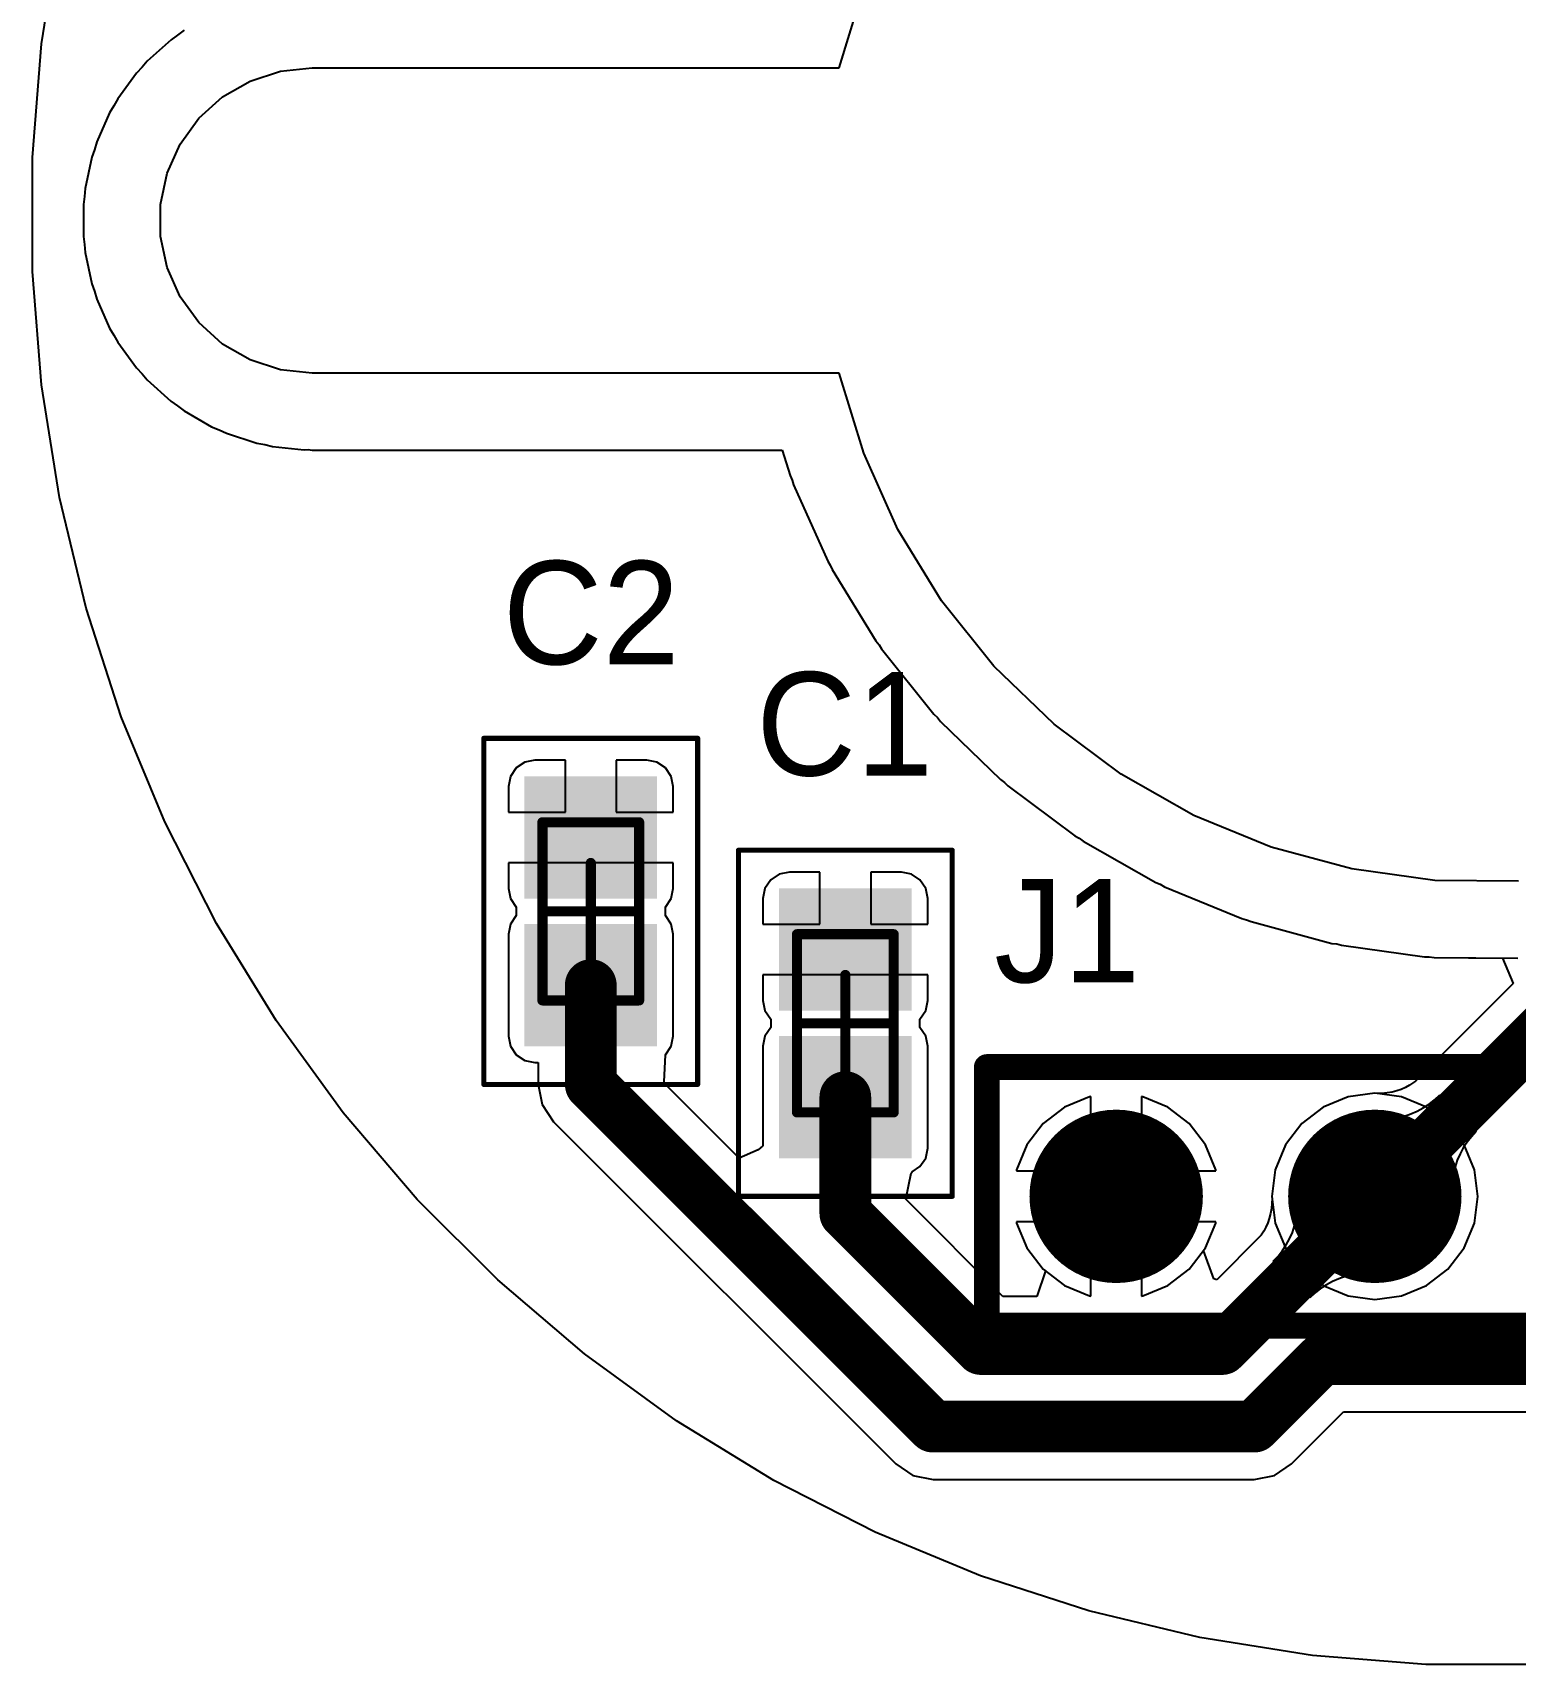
# Model space of a CAD drawing. Header units: millimetres. Extents: x 0.2 to 11.7, y 0.2 to 7.8.
# Drawn here: x 4.939 to 5.513, y 3.909 to 4.54 of the extents above; entities that cross this region are included whole.
import ezdxf

# ---------------------------------------------------------------- set-up
doc = ezdxf.new("R2010")
doc.units = ezdxf.units.MM
doc.header["$MEASUREMENT"] = 0
for name, color, linetype in [('BottomLayer', 5, 'Continuous'), ('BottomSolder', 6, 'Continuous'), ('Mechanical13', 56, 'Continuous'), ('Mechanical15', 56, 'Continuous'), ('MultiLayer', 9, 'Continuous'), ('TopLayer', 1, 'Continuous'), ('TopOverlay', 2, 'Continuous'), ('TopPaste', 8, 'Continuous'), ('TopSolder', 216, 'Continuous')]:
    doc.layers.add(name, color=color, linetype=linetype)

# ---------------------------------------------------------------- blocks, each defined once
blk = doc.blocks.new('HEADER_1X4_7')
at = {"layer": 'BottomLayer', "const_width": 0.02953}
for points in [[(-0.06476, 0, 1), (-0.03524, 0, 1)], [(0.03524, 0, 1), (0.06476, 0, 1)], [(0.13524, 0, 1), (0.16476, 0, 1)]]:
    blk.add_lwpolyline(points, format="xyb", close=True, dxfattribs=at)
at = {"layer": 'BottomLayer'}
blk.add_solid([(-0.17953, -0.02953), (-0.12047, -0.02953), (-0.17953, 0.02953), (-0.12047, 0.02953)], dxfattribs=at)
at = {"layer": 'BottomSolder', "const_width": 0.03353}
for points in [[(-0.06676, 0, 1), (-0.03324, 0, 1)], [(0.03324, 0, 1), (0.06676, 0, 1)], [(0.13324, 0, 1), (0.16676, 0, 1)]]:
    blk.add_lwpolyline(points, format="xyb", close=True, dxfattribs=at)
at = {"layer": 'BottomSolder'}
blk.add_solid([(-0.18353, -0.03353), (-0.11647, -0.03353), (-0.18353, 0.03353), (-0.11647, 0.03353)], dxfattribs=at)
at = {"layer": 'MultiLayer', "const_width": 0.02953}
for points in [[(-0.06476, 0, 1), (-0.03524, 0, 1)], [(0.03524, 0, 1), (0.06476, 0, 1)], [(0.13524, 0, 1), (0.16476, 0, 1)]]:
    blk.add_lwpolyline(points, format="xyb", close=True, dxfattribs=at)
at = {"layer": 'MultiLayer'}
blk.add_solid([(-0.17953, -0.02953), (-0.12047, -0.02953), (-0.17953, 0.02953), (-0.12047, 0.02953)], dxfattribs=at)
at = {"layer": 'TopLayer', "const_width": 0.02953}
for points in [[(-0.06476, 0, 1), (-0.03524, 0, 1)], [(0.03524, 0, 1), (0.06476, 0, 1)], [(0.13524, 0, 1), (0.16476, 0, 1)]]:
    blk.add_lwpolyline(points, format="xyb", close=True, dxfattribs=at)
at = {"layer": 'TopLayer'}
blk.add_solid([(-0.17953, -0.02953), (-0.12047, -0.02953), (-0.17953, 0.02953), (-0.12047, 0.02953)], dxfattribs=at)
at = {"layer": 'TopOverlay', "const_width": 0.01}
for points in [[(-0.2, 0.05), (-0.2, -0.05)], [(0.2, 0.05), (-0.2, 0.05)], [(-0.1, 0.05), (-0.1, -0.05)], [(0.2, 0.05), (0.2, -0.05)], [(0.2, -0.05), (-0.2, -0.05)]]:
    blk.add_lwpolyline(points, dxfattribs=at)
at = {"layer": 'TopOverlay', "const_width": 0.005}
for points in [[(-0.2025, 0.05, 1), (-0.1975, 0.05, 1)], [(-0.2025, 0.05, 1), (-0.1975, 0.05, 1)], [(-0.1025, 0.05, 1), (-0.0975, 0.05, 1)], [(0.1975, 0.05, 1), (0.2025, 0.05, 1)], [(0.1975, 0.05, 1), (0.2025, 0.05, 1)], [(-0.2025, -0.05, 1), (-0.1975, -0.05, 1)], [(-0.2025, -0.05, 1), (-0.1975, -0.05, 1)], [(-0.1025, -0.05, 1), (-0.0975, -0.05, 1)], [(0.1975, -0.05, 1), (0.2025, -0.05, 1)], [(0.1975, -0.05, 1), (0.2025, -0.05, 1)]]:
    blk.add_lwpolyline(points, format="xyb", close=True, dxfattribs=at)
at = {"layer": 'TopSolder', "const_width": 0.03353}
for points in [[(-0.06676, 0, 1), (-0.03324, 0, 1)], [(0.03324, 0, 1), (0.06676, 0, 1)], [(0.13324, 0, 1), (0.16676, 0, 1)]]:
    blk.add_lwpolyline(points, format="xyb", close=True, dxfattribs=at)
at = {"layer": 'TopSolder'}
blk.add_solid([(-0.18353, -0.03353), (-0.11647, -0.03353), (-0.18353, 0.03353), (-0.11647, 0.03353)], dxfattribs=at)
blk = doc.blocks.new('CAPC1608X08M_8')
at = {"layer": 'Mechanical13', "const_width": 0.00394}
for points in [[(0.03445, 0.0187), (-0.03445, 0.0187)], [(-0.03445, -0.0187), (-0.03445, 0.0187)], [(0.03445, -0.0187), (0.03445, 0.0187)], [(0.03445, -0.0187), (-0.03445, -0.0187)]]:
    blk.add_lwpolyline(points, dxfattribs=at)
at = {"layer": 'Mechanical13', "const_width": 0.00197}
for points in [[(-0.03543, 0.0187, 1), (-0.03346, 0.0187, 1)], [(-0.03543, 0.0187, 1), (-0.03346, 0.0187, 1)], [(0.03346, 0.0187, 1), (0.03543, 0.0187, 1)], [(0.03346, 0.0187, 1), (0.03543, 0.0187, 1)], [(-0.03543, -0.0187, 1), (-0.03346, -0.0187, 1)], [(-0.03543, -0.0187, 1), (-0.03346, -0.0187, 1)], [(0.03346, -0.0187, 1), (0.03543, -0.0187, 1)], [(0.03346, -0.0187, 1), (0.03543, -0.0187, 1)]]:
    blk.add_lwpolyline(points, format="xyb", close=True, dxfattribs=at)
at = {"layer": 'Mechanical15'}
for points, const_width in [([(0.06693, 0.04134), (-0.06693, 0.04134)], 0.00197), ([(-0.06693, -0.04134), (-0.06693, 0.04134)], 0.00197), ([(0.06693, -0.04134), (0.06693, 0.04134)], 0.00197), ([(0, -0.0187), (0, 0.0187)], 0.00394), ([(0.0187, 0), (-0.0187, 0)], 0.00394), ([(0.06693, -0.04134), (-0.06693, -0.04134)], 0.00197)]:
    blk.add_lwpolyline(points, dxfattribs=dict(at, const_width=const_width))
for points, const_width in [([(-0.06742, 0.04134, 1), (-0.06644, 0.04134, 1)], 0.000984), ([(-0.06742, 0.04134, 1), (-0.06644, 0.04134, 1)], 0.000984), ([(0.06644, 0.04134, 1), (0.06742, 0.04134, 1)], 0.000984), ([(0.06644, 0.04134, 1), (0.06742, 0.04134, 1)], 0.000984), ([(-0.00098, 0.0187, 1), (0.00098, 0.0187, 1)], 0.00197), ([(-0.01969, 0, 1), (-0.01772, 0, 1)], 0.00197), ([(0.01772, 0, 1), (0.01969, 0, 1)], 0.00197), ([(-0.00098, -0.0187, 1), (0.00098, -0.0187, 1)], 0.00197), ([(-0.06742, -0.04134, 1), (-0.06644, -0.04134, 1)], 0.000984), ([(-0.06742, -0.04134, 1), (-0.06644, -0.04134, 1)], 0.000984), ([(0.06644, -0.04134, 1), (0.06742, -0.04134, 1)], 0.000984), ([(0.06644, -0.04134, 1), (0.06742, -0.04134, 1)], 0.000984)]:
    blk.add_lwpolyline(points, format="xyb", close=True, dxfattribs=dict(at, const_width=const_width))
at = {"layer": 'TopLayer'}
for points in [[(-0.00886, -0.02165), (-0.00886, 0.02165), (-0.04823, -0.02165), (-0.04823, 0.02165)], [(0.04823, -0.02165), (0.04823, 0.02165), (0.00886, -0.02165), (0.00886, 0.02165)]]:
    blk.add_solid(points, dxfattribs=at)
at = {"layer": 'TopPaste'}
for points in [[(-0.00886, -0.02165), (-0.00886, 0.02165), (-0.04823, -0.02165), (-0.04823, 0.02165)], [(0.04823, -0.02165), (0.04823, 0.02165), (0.00886, -0.02165), (0.00886, 0.02165)]]:
    blk.add_solid(points, dxfattribs=at)
at = {"layer": 'TopSolder'}
for points in [[(-0.00486, -0.02565), (-0.00486, 0.02565), (-0.05223, -0.02565), (-0.05223, 0.02565)], [(0.05223, -0.02565), (0.05223, 0.02565), (0.00486, -0.02565), (0.00486, 0.02565)]]:
    blk.add_solid(points, dxfattribs=at)
blk = doc.blocks.new('CAPC1608X08M_9')
at = {"layer": 'Mechanical13', "const_width": 0.00394}
for points in [[(0.03445, 0.0187), (-0.03445, 0.0187)], [(-0.03445, -0.0187), (-0.03445, 0.0187)], [(0.03445, -0.0187), (0.03445, 0.0187)], [(0.03445, -0.0187), (-0.03445, -0.0187)]]:
    blk.add_lwpolyline(points, dxfattribs=at)
at = {"layer": 'Mechanical13', "const_width": 0.00197}
for points in [[(-0.03543, 0.0187, 1), (-0.03346, 0.0187, 1)], [(-0.03543, 0.0187, 1), (-0.03346, 0.0187, 1)], [(0.03346, 0.0187, 1), (0.03543, 0.0187, 1)], [(0.03346, 0.0187, 1), (0.03543, 0.0187, 1)], [(-0.03543, -0.0187, 1), (-0.03346, -0.0187, 1)], [(-0.03543, -0.0187, 1), (-0.03346, -0.0187, 1)], [(0.03346, -0.0187, 1), (0.03543, -0.0187, 1)], [(0.03346, -0.0187, 1), (0.03543, -0.0187, 1)]]:
    blk.add_lwpolyline(points, format="xyb", close=True, dxfattribs=at)
at = {"layer": 'Mechanical15'}
for points, const_width in [([(0.06693, 0.04134), (-0.06693, 0.04134)], 0.00197), ([(-0.06693, -0.04134), (-0.06693, 0.04134)], 0.00197), ([(0.06693, -0.04134), (0.06693, 0.04134)], 0.00197), ([(0, -0.0187), (0, 0.0187)], 0.00394), ([(0.0187, 0), (-0.0187, 0)], 0.00394), ([(0.06693, -0.04134), (-0.06693, -0.04134)], 0.00197)]:
    blk.add_lwpolyline(points, dxfattribs=dict(at, const_width=const_width))
for points, const_width in [([(-0.06742, 0.04134, 1), (-0.06644, 0.04134, 1)], 0.000984), ([(-0.06742, 0.04134, 1), (-0.06644, 0.04134, 1)], 0.000984), ([(0.06644, 0.04134, 1), (0.06742, 0.04134, 1)], 0.000984), ([(0.06644, 0.04134, 1), (0.06742, 0.04134, 1)], 0.000984), ([(-0.00098, 0.0187, 1), (0.00098, 0.0187, 1)], 0.00197), ([(-0.01969, 0, 1), (-0.01772, 0, 1)], 0.00197), ([(0.01772, 0, 1), (0.01969, 0, 1)], 0.00197), ([(-0.00098, -0.0187, 1), (0.00098, -0.0187, 1)], 0.00197), ([(-0.06742, -0.04134, 1), (-0.06644, -0.04134, 1)], 0.000984), ([(-0.06742, -0.04134, 1), (-0.06644, -0.04134, 1)], 0.000984), ([(0.06644, -0.04134, 1), (0.06742, -0.04134, 1)], 0.000984), ([(0.06644, -0.04134, 1), (0.06742, -0.04134, 1)], 0.000984)]:
    blk.add_lwpolyline(points, format="xyb", close=True, dxfattribs=dict(at, const_width=const_width))
at = {"layer": 'TopLayer'}
for points in [[(-0.00886, -0.02165), (-0.00886, 0.02165), (-0.04823, -0.02165), (-0.04823, 0.02165)], [(0.04823, -0.02165), (0.04823, 0.02165), (0.00886, -0.02165), (0.00886, 0.02165)]]:
    blk.add_solid(points, dxfattribs=at)
at = {"layer": 'TopPaste'}
for points in [[(-0.00886, -0.02165), (-0.00886, 0.02165), (-0.04823, -0.02165), (-0.04823, 0.02165)], [(0.04823, -0.02165), (0.04823, 0.02165), (0.00886, -0.02165), (0.00886, 0.02165)]]:
    blk.add_solid(points, dxfattribs=at)
at = {"layer": 'TopSolder'}
for points in [[(-0.00486, -0.02565), (-0.00486, 0.02565), (-0.05223, -0.02565), (-0.05223, 0.02565)], [(0.05223, -0.02565), (0.05223, 0.02565), (0.00486, -0.02565), (0.00486, 0.02565)]]:
    blk.add_solid(points, dxfattribs=at)

msp = doc.modelspace()

# ---------------------------------------------------------------- linework, layer by layer
at = {"layer": 'BottomLayer'}
for p, q in [((4.94269, 4.53596), (4.94958, 4.57948)), ((4.99273, 4.53757), (4.98355, 4.52931)), ((4.99529, 4.53934), (4.99273, 4.53757)), ((4.99776, 4.54123), (4.99529, 4.53934)), ((4.93923, 4.49203), (4.94269, 4.53596)), ((4.98153, 4.52695), (4.97938, 4.52469)), ((4.98355, 4.52931), (4.98153, 4.52695)), ((4.97938, 4.52469), (4.97213, 4.5147)), ((4.97213, 4.5147), (4.97064, 4.51196)), ((4.96901, 4.50931), (4.96399, 4.49803)), ((4.97064, 4.51196), (4.96901, 4.50931)), ((4.96311, 4.49504), (4.96207, 4.49211)), ((4.96399, 4.49803), (4.96311, 4.49504)), ((4.93923, 4.47), (4.93923, 4.49203)), ((4.96207, 4.49211), (4.9595, 4.48003)), ((4.95926, 4.47692), (4.95885, 4.47384)), ((4.9595, 4.48003), (4.95926, 4.47692)), ((4.93923, 4.44797), (4.93923, 4.47)), ((4.95885, 4.47384), (4.95885, 4.46149)), ((4.95885, 4.46149), (4.95926, 4.4584)), ((4.95926, 4.4584), (4.9595, 4.4553)), ((4.9595, 4.4553), (4.96207, 4.44322)), ((4.94269, 4.40404), (4.93923, 4.44797)), ((4.96207, 4.44322), (4.96311, 4.44029)), ((4.96311, 4.44029), (4.96399, 4.4373)), ((4.96399, 4.4373), (4.96901, 4.42602)), ((4.96901, 4.42602), (4.97064, 4.42337)), ((4.97064, 4.42337), (4.97213, 4.42063)), ((4.97213, 4.42063), (4.97938, 4.41064)), ((4.97938, 4.41064), (4.98153, 4.40838)), ((4.98153, 4.40838), (4.98355, 4.40602)), ((4.98355, 4.40602), (4.99272, 4.39776)), ((4.94958, 4.36051), (4.94269, 4.40404)), ((4.99272, 4.39776), (4.99529, 4.39599)), ((4.99529, 4.39599), (4.99776, 4.3941)), ((4.99776, 4.3941), (5.00845, 4.38792)), ((5.00845, 4.38792), (5.01133, 4.38673)), ((5.01133, 4.38673), (5.01414, 4.38539)), ((5.01414, 4.38539), (5.02588, 4.38158)), ((5.02588, 4.38158), (5.02895, 4.38101)), ((5.02895, 4.38101), (5.03197, 4.38028)), ((5.03197, 4.38028), (5.04425, 4.37899)), ((5.04425, 4.37899), (5.04582, 4.37903)), ((5.04582, 4.37903), (5.04737, 4.37883)), ((5.04737, 4.37883), (5.22907, 4.37883)), ((5.22907, 4.37883), (5.23207, 4.36899)), ((5.23207, 4.36899), (5.23285, 4.36727)), ((5.23285, 4.36727), (5.2334, 4.36546)), ((5.2334, 4.36546), (5.24666, 4.33596)), ((4.95987, 4.31767), (4.94958, 4.36051)), ((5.24666, 4.33596), (5.24765, 4.33436)), ((5.24765, 4.33436), (5.24842, 4.33264)), ((5.24842, 4.33264), (5.2653, 4.30505)), ((4.97348, 4.27576), (4.95987, 4.31767)), ((5.2653, 4.30505), (5.26648, 4.30358)), ((5.26648, 4.30358), (5.26746, 4.30197)), ((5.26746, 4.30197), (5.28768, 4.27673)), ((4.99035, 4.23505), (4.97348, 4.27576)), ((5.28768, 4.27673), (5.28904, 4.27542)), ((5.28904, 4.27542), (5.29022, 4.27394)), ((5.29022, 4.27394), (5.31346, 4.25146)), ((5.31346, 4.25146), (5.31498, 4.25033)), ((5.31498, 4.25033), (5.31633, 4.24902)), ((5.31633, 4.24902), (5.34222, 4.22964)), ((5.01035, 4.19578), (4.99035, 4.23505)), ((5.34222, 4.22964), (5.34387, 4.22872)), ((5.34387, 4.22872), (5.34537, 4.22758)), ((5.34537, 4.22758), (5.37351, 4.21163)), ((5.37351, 4.21163), (5.37525, 4.21092)), ((5.37525, 4.21092), (5.37689, 4.20998)), ((5.37689, 4.20998), (5.40681, 4.1977)), ((5.40681, 4.1977), (5.40863, 4.19722)), ((5.40863, 4.19722), (5.41038, 4.19649)), ((5.03338, 4.15821), (5.01035, 4.19578)), ((5.41038, 4.19649), (5.44161, 4.18809)), ((5.44161, 4.18809), (5.44348, 4.18784)), ((5.44348, 4.18784), (5.44529, 4.18734)), ((5.44529, 4.18734), (5.47734, 4.18294)), ((5.47734, 4.18294), (5.47922, 4.18293)), ((5.47922, 4.18293), (5.48109, 4.18266)), ((5.48109, 4.18266), (5.51343, 4.18234)), ((5.05928, 4.12256), (5.03338, 4.15821)), ((5.34787, 4.12875), (5.33825, 4.12476)), ((5.34835, 4.12881), (5.34787, 4.12875)), ((5.34835, 4.10008), (5.34835, 4.12881)), ((5.36851, 4.12875), (5.36803, 4.12881)), ((5.36803, 4.12881), (5.36803, 4.10008)), ((5.37812, 4.12476), (5.36851, 4.12875)), ((5.44787, 4.12875), (5.43825, 4.12476)), ((5.45819, 4.1301), (5.44787, 4.12875)), ((5.46851, 4.12875), (5.45819, 4.1301)), ((5.47812, 4.12476), (5.46851, 4.12875)), ((5.0879, 4.08906), (5.05928, 4.12256)), ((5.33825, 4.12476), (5.33, 4.11843)), ((5.38638, 4.11843), (5.37812, 4.12476)), ((5.43825, 4.12476), (5.43, 4.11843)), ((5.48638, 4.11843), (5.47812, 4.12476)), ((5.33, 4.11843), (5.32366, 4.11017)), ((5.39272, 4.11017), (5.38638, 4.11843)), ((5.43, 4.11843), (5.42366, 4.11017)), ((5.49272, 4.11017), (5.48638, 4.11843)), ((5.32366, 4.11017), (5.31968, 4.10055)), ((5.3967, 4.10055), (5.39272, 4.11017)), ((5.42366, 4.11017), (5.41968, 4.10055)), ((5.4967, 4.10055), (5.49272, 4.11017)), ((5.31968, 4.10055), (5.31962, 4.10008)), ((5.31962, 4.10008), (5.34835, 4.10008)), ((5.36803, 4.10008), (5.39676, 4.10008)), ((5.39676, 4.10008), (5.3967, 4.10055)), ((5.41968, 4.10055), (5.41832, 4.09024)), ((5.49806, 4.09024), (5.4967, 4.10055)), ((5.41832, 4.09024), (5.41968, 4.07992)), ((5.4967, 4.07992), (5.49806, 4.09024)), ((5.11906, 4.0579), (5.0879, 4.08906)), ((5.34835, 4.08039), (5.31962, 4.08039)), ((5.31962, 4.08039), (5.31968, 4.07992)), ((5.31968, 4.07992), (5.32366, 4.0703)), ((5.34835, 4.05166), (5.34835, 4.08039)), ((5.39676, 4.08039), (5.36803, 4.08039)), ((5.36803, 4.08039), (5.36803, 4.05166)), ((5.39272, 4.0703), (5.3967, 4.07992)), ((5.3967, 4.07992), (5.39676, 4.08039)), ((5.41968, 4.07992), (5.42366, 4.0703)), ((5.49272, 4.0703), (5.4967, 4.07992)), ((5.32366, 4.0703), (5.33, 4.06204)), ((5.38638, 4.06204), (5.39272, 4.0703)), ((5.42366, 4.0703), (5.43, 4.06204)), ((5.48638, 4.06204), (5.49272, 4.0703)), ((5.33, 4.06204), (5.33825, 4.05571)), ((5.37812, 4.05571), (5.38638, 4.06204)), ((5.43, 4.06204), (5.43825, 4.05571)), ((5.47812, 4.05571), (5.48638, 4.06204)), ((5.15256, 4.02928), (5.11906, 4.0579)), ((5.33825, 4.05571), (5.34787, 4.05173)), ((5.34787, 4.05173), (5.34835, 4.05166)), ((5.36803, 4.05166), (5.36851, 4.05173)), ((5.36851, 4.05173), (5.37812, 4.05571)), ((5.43825, 4.05571), (5.44787, 4.05173)), ((5.44787, 4.05173), (5.45819, 4.05037)), ((5.45819, 4.05037), (5.46851, 4.05173)), ((5.46851, 4.05173), (5.47812, 4.05571)), ((5.18821, 4.00338), (5.15256, 4.02928)), ((5.22578, 3.98035), (5.18821, 4.00338)), ((5.26505, 3.96035), (5.22578, 3.98035)), ((5.30576, 3.94348), (5.26505, 3.96035)), ((5.34767, 3.92987), (5.30576, 3.94348)), ((5.39051, 3.91958), (5.34767, 3.92987)), ((5.43404, 3.91269), (5.39051, 3.91958)), ((5.47797, 3.90923), (5.43404, 3.91269)), ((5.52203, 3.90923), (5.47797, 3.90923))]:
    msp.add_line(p, q, dxfattribs=at)
at = {"layer": 'MultiLayer'}
for p, q in [((5.25112, 4.52672), (5.26056, 4.55765)), ((5.02334, 4.52161), (5.03509, 4.52543)), ((5.03509, 4.52543), (5.04737, 4.52672)), ((5.04737, 4.52672), (5.25112, 4.52672)), ((5.01265, 4.51544), (5.02334, 4.52161)), ((5.00348, 4.50718), (5.01265, 4.51544)), ((4.99622, 4.49719), (5.00348, 4.50718)), ((4.9912, 4.48591), (4.99622, 4.49719)), ((4.98863, 4.47384), (4.9912, 4.48591)), ((4.98863, 4.46149), (4.98863, 4.47384)), ((4.9912, 4.44942), (4.98863, 4.46149)), ((4.99622, 4.43814), (4.9912, 4.44942)), ((5.00348, 4.42815), (4.99622, 4.43814)), ((5.01265, 4.41989), (5.00348, 4.42815)), ((5.02335, 4.41371), (5.01265, 4.41989)), ((5.03509, 4.4099), (5.02335, 4.41371)), ((5.04737, 4.40861), (5.03509, 4.4099)), ((5.25112, 4.40861), (5.04737, 4.40861)), ((5.26056, 4.37767), (5.25112, 4.40861)), ((5.27382, 4.34818), (5.26056, 4.37767)), ((5.2907, 4.32059), (5.27382, 4.34818)), ((5.31092, 4.29535), (5.2907, 4.32059)), ((5.33417, 4.27286), (5.31092, 4.29535)), ((5.36006, 4.25349), (5.33417, 4.27286)), ((5.3882, 4.23753), (5.36006, 4.25349)), ((5.41812, 4.22525), (5.3882, 4.23753)), ((5.44935, 4.21685), (5.41812, 4.22525)), ((5.48139, 4.21245), (5.44935, 4.21685)), ((5.51373, 4.21212), (5.48139, 4.21245))]:
    msp.add_line(p, q, dxfattribs=at)
at = {"layer": 'TopLayer'}
for p, q in [((4.94269, 4.53596), (4.94958, 4.57948)), ((4.99273, 4.53757), (4.98355, 4.52931)), ((4.99529, 4.53934), (4.99273, 4.53757)), ((4.99776, 4.54123), (4.99529, 4.53934)), ((4.93923, 4.49203), (4.94269, 4.53596)), ((4.98153, 4.52695), (4.97938, 4.52469)), ((4.98355, 4.52931), (4.98153, 4.52695)), ((4.97938, 4.52469), (4.97213, 4.5147)), ((4.97213, 4.5147), (4.97064, 4.51196)), ((4.96901, 4.50931), (4.96399, 4.49803)), ((4.97064, 4.51196), (4.96901, 4.50931)), ((4.96311, 4.49504), (4.96207, 4.49211)), ((4.96399, 4.49803), (4.96311, 4.49504)), ((4.93923, 4.44797), (4.93923, 4.49203)), ((4.96207, 4.49211), (4.9595, 4.48003)), ((4.95926, 4.47692), (4.95885, 4.47384)), ((4.9595, 4.48003), (4.95926, 4.47692)), ((4.95885, 4.47384), (4.95885, 4.46149)), ((4.95885, 4.46149), (4.95926, 4.4584)), ((4.95926, 4.4584), (4.9595, 4.4553)), ((4.9595, 4.4553), (4.96207, 4.44322)), ((4.94269, 4.40404), (4.93923, 4.44797)), ((4.96207, 4.44322), (4.96311, 4.44029)), ((4.96311, 4.44029), (4.96399, 4.4373)), ((4.96399, 4.4373), (4.96901, 4.42602)), ((4.96901, 4.42602), (4.97064, 4.42337)), ((4.97064, 4.42337), (4.97213, 4.42063)), ((4.97213, 4.42063), (4.97938, 4.41064)), ((4.97938, 4.41064), (4.98153, 4.40838)), ((4.98153, 4.40838), (4.98355, 4.40602)), ((4.98355, 4.40602), (4.99272, 4.39776)), ((4.94958, 4.36051), (4.94269, 4.40404)), ((4.99272, 4.39776), (4.99529, 4.39599)), ((4.99529, 4.39599), (4.99776, 4.3941)), ((4.99776, 4.3941), (5.00845, 4.38792)), ((5.00845, 4.38792), (5.01133, 4.38673)), ((5.01133, 4.38673), (5.01414, 4.38539)), ((5.01414, 4.38539), (5.02588, 4.38158)), ((5.02588, 4.38158), (5.02895, 4.38101)), ((5.02895, 4.38101), (5.03197, 4.38028)), ((5.03197, 4.38028), (5.04425, 4.37899)), ((5.04425, 4.37899), (5.04582, 4.37903)), ((5.04582, 4.37903), (5.04737, 4.37883)), ((5.04737, 4.37883), (5.22907, 4.37883)), ((5.22907, 4.37883), (5.23207, 4.36899)), ((5.23207, 4.36899), (5.23285, 4.36727)), ((5.23285, 4.36727), (5.2334, 4.36546)), ((5.2334, 4.36546), (5.24666, 4.33596)), ((4.95987, 4.31767), (4.94958, 4.36051)), ((5.24666, 4.33596), (5.24765, 4.33436)), ((5.24765, 4.33436), (5.24842, 4.33264)), ((5.24842, 4.33264), (5.2653, 4.30505)), ((4.97348, 4.27576), (4.95987, 4.31767)), ((5.2653, 4.30505), (5.26648, 4.30358)), ((5.26648, 4.30358), (5.26746, 4.30197)), ((5.26746, 4.30197), (5.28768, 4.27673)), ((4.99035, 4.23505), (4.97348, 4.27576)), ((5.28768, 4.27673), (5.28904, 4.27542)), ((5.28904, 4.27542), (5.29022, 4.27394)), ((5.29022, 4.27394), (5.31346, 4.25146)), ((5.12618, 4.25591), (5.12397, 4.2526)), ((5.12948, 4.25812), (5.12618, 4.25591)), ((5.13339, 4.2589), (5.12948, 4.25812)), ((5.1452, 4.2589), (5.13339, 4.2589)), ((5.1452, 4.23886), (5.1452, 4.2589)), ((5.17669, 4.2589), (5.16488, 4.2589)), ((5.16488, 4.2589), (5.16488, 4.23886)), ((5.18059, 4.25812), (5.17669, 4.2589)), ((5.1839, 4.25591), (5.18059, 4.25812)), ((5.18611, 4.2526), (5.1839, 4.25591)), ((5.12397, 4.2526), (5.12319, 4.2487)), ((5.12319, 4.2487), (5.12319, 4.23886)), ((5.18689, 4.2487), (5.18611, 4.2526)), ((5.18689, 4.23886), (5.18689, 4.2487)), ((5.31346, 4.25146), (5.31498, 4.25033)), ((5.31498, 4.25033), (5.31633, 4.24902)), ((5.31633, 4.24902), (5.34222, 4.22964)), ((5.01035, 4.19578), (4.99035, 4.23505)), ((5.12319, 4.23886), (5.1452, 4.23886)), ((5.16488, 4.23886), (5.18689, 4.23886)), ((5.34222, 4.22964), (5.34387, 4.22872)), ((5.34387, 4.22872), (5.34537, 4.22758)), ((5.34537, 4.22758), (5.37351, 4.21163)), ((5.18689, 4.21917), (5.12319, 4.21917)), ((5.12319, 4.21917), (5.12319, 4.20933)), ((5.18689, 4.20933), (5.18689, 4.21917)), ((5.2246, 4.2126), (5.22239, 4.2093)), ((5.22791, 4.21481), (5.2246, 4.2126)), ((5.23181, 4.21559), (5.22791, 4.21481)), ((5.24362, 4.21559), (5.23181, 4.21559)), ((5.24362, 4.19555), (5.24362, 4.21559)), ((5.27512, 4.21559), (5.26331, 4.21559)), ((5.26331, 4.21559), (5.26331, 4.19555)), ((5.27902, 4.21481), (5.27512, 4.21559)), ((5.28233, 4.2126), (5.27902, 4.21481)), ((5.28454, 4.2093), (5.28233, 4.2126)), ((5.37351, 4.21163), (5.37525, 4.21092)), ((5.37525, 4.21092), (5.37689, 4.20998)), ((5.37689, 4.20998), (5.40681, 4.1977)), ((5.12319, 4.20933), (5.12397, 4.20543)), ((5.12397, 4.20543), (5.12618, 4.20212)), ((5.1839, 4.20212), (5.18611, 4.20543)), ((5.18611, 4.20543), (5.18689, 4.20933)), ((5.22239, 4.2093), (5.22162, 4.20539)), ((5.22162, 4.20539), (5.22162, 4.19555)), ((5.28531, 4.20539), (5.28454, 4.2093)), ((5.28531, 4.19555), (5.28531, 4.20539)), ((5.12618, 4.19882), (5.12397, 4.19552)), ((5.12618, 4.20212), (5.12618, 4.19882)), ((5.1839, 4.19882), (5.1839, 4.20212)), ((5.18611, 4.19552), (5.1839, 4.19882)), ((5.40681, 4.1977), (5.40863, 4.19722)), ((5.40863, 4.19722), (5.41038, 4.19649)), ((5.03338, 4.15821), (5.01035, 4.19578)), ((5.12397, 4.19552), (5.12319, 4.19161)), ((5.12319, 4.19161), (5.12319, 4.15224)), ((5.18689, 4.19161), (5.18611, 4.19552)), ((5.18689, 4.15224), (5.18689, 4.19161)), ((5.22162, 4.19555), (5.24362, 4.19555)), ((5.26331, 4.19555), (5.28531, 4.19555)), ((5.41038, 4.19649), (5.44161, 4.18809)), ((5.44161, 4.18809), (5.44348, 4.18784)), ((5.44348, 4.18784), (5.44529, 4.18734)), ((5.44529, 4.18734), (5.47734, 4.18294)), ((5.47734, 4.18294), (5.47922, 4.18293)), ((5.47922, 4.18293), (5.48109, 4.18266)), ((5.48109, 4.18266), (5.50759, 4.1824)), ((5.50759, 4.1824), (5.51163, 4.17252)), ((5.28531, 4.17587), (5.22162, 4.17587)), ((5.22162, 4.17587), (5.22162, 4.16602)), ((5.28531, 4.16602), (5.28531, 4.17587)), ((5.51163, 4.17252), (5.47389, 4.13478)), ((5.22162, 4.16602), (5.22239, 4.16212)), ((5.28454, 4.16212), (5.28531, 4.16602)), ((5.22239, 4.16212), (5.2246, 4.15881)), ((5.28233, 4.15881), (5.28454, 4.16212)), ((5.05928, 4.12256), (5.03338, 4.15821)), ((5.2246, 4.15552), (5.22239, 4.15221)), ((5.2246, 4.15881), (5.2246, 4.15552)), ((5.28233, 4.15552), (5.28233, 4.15881)), ((5.28454, 4.15221), (5.28233, 4.15552)), ((5.12319, 4.15224), (5.12397, 4.14834)), ((5.12397, 4.14834), (5.12618, 4.14503)), ((5.1839, 4.14503), (5.18611, 4.14834)), ((5.18611, 4.14834), (5.18689, 4.15224)), ((5.22239, 4.15221), (5.22162, 4.14831)), ((5.22162, 4.14831), (5.22162, 4.10973)), ((5.28531, 4.14831), (5.28454, 4.15221)), ((5.28531, 4.10894), (5.28531, 4.14831)), ((5.12618, 4.14503), (5.12948, 4.14282)), ((5.12948, 4.14282), (5.13339, 4.14205)), ((5.13339, 4.14205), (5.13465, 4.14205)), ((5.13465, 4.14205), (5.13465, 4.13354)), ((5.18335, 4.1345), (5.1839, 4.14503)), ((5.18356, 4.13387), (5.18335, 4.1345)), ((5.21235, 4.10507), (5.18356, 4.13387)), ((5.47317, 4.13421), (5.47165, 4.1332)), ((5.47389, 4.13478), (5.47317, 4.13421)), ((5.13465, 4.13354), (5.1362, 4.12574)), ((5.34787, 4.12875), (5.33825, 4.12476)), ((5.34835, 4.12881), (5.34787, 4.12875)), ((5.34835, 4.10008), (5.34835, 4.12881)), ((5.36851, 4.12875), (5.36803, 4.12881)), ((5.36803, 4.12881), (5.36803, 4.10008)), ((5.37812, 4.12476), (5.36851, 4.12875)), ((5.44787, 4.12875), (5.43825, 4.12476)), ((5.45819, 4.1301), (5.44787, 4.12875)), ((5.45916, 4.12998), (5.45819, 4.1301)), ((5.46081, 4.13002), (5.45916, 4.12998)), ((5.46291, 4.13022), (5.46081, 4.13002)), ((5.46486, 4.13055), (5.46291, 4.13022)), ((5.4667, 4.13102), (5.46486, 4.13055)), ((5.46843, 4.13162), (5.4667, 4.13102)), ((5.47007, 4.13234), (5.46843, 4.13162)), ((5.47165, 4.1332), (5.47007, 4.13234)), ((5.47914, 4.12593), (5.48127, 4.12761)), ((5.48127, 4.12761), (5.48329, 4.12948)), ((5.48329, 4.12948), (5.49743, 4.11534)), ((5.0879, 4.08906), (5.05928, 4.12256)), ((5.1362, 4.12574), (5.14062, 4.11912)), ((5.33825, 4.12476), (5.33, 4.11843)), ((5.38638, 4.11843), (5.37812, 4.12476)), ((5.43825, 4.12476), (5.43, 4.11843)), ((5.46699, 4.12057), (5.46962, 4.12125)), ((5.46962, 4.12125), (5.47216, 4.12212)), ((5.47216, 4.12212), (5.47459, 4.12319)), ((5.47459, 4.12319), (5.47691, 4.12446)), ((5.47691, 4.12446), (5.47914, 4.12593)), ((5.14062, 4.11912), (5.27298, 3.98676)), ((5.33, 4.11843), (5.32366, 4.11017)), ((5.39272, 4.11017), (5.38638, 4.11843)), ((5.43, 4.11843), (5.42366, 4.11017)), ((5.45848, 4.11976), (5.46142, 4.11983)), ((5.48772, 4.09053), (5.45848, 4.11976)), ((5.46142, 4.11983), (5.46426, 4.1201)), ((5.46426, 4.1201), (5.46699, 4.12057)), ((5.49743, 4.11534), (5.49556, 4.11331)), ((5.22162, 4.10973), (5.2198, 4.10818)), ((5.28454, 4.10504), (5.28531, 4.10894)), ((5.32366, 4.11017), (5.31968, 4.10055)), ((5.3967, 4.10055), (5.39272, 4.11017)), ((5.42366, 4.11017), (5.41968, 4.10055)), ((5.49241, 4.10896), (5.49114, 4.10663)), ((5.49389, 4.11119), (5.49241, 4.10896)), ((5.49556, 4.11331), (5.49389, 4.11119)), ((5.2198, 4.10818), (5.21235, 4.10507)), ((5.28233, 4.10173), (5.28454, 4.10504)), ((5.49007, 4.1042), (5.4892, 4.10167)), ((5.49114, 4.10663), (5.49007, 4.1042)), ((5.27681, 4.08913), (5.27896, 4.09922)), ((5.27896, 4.09922), (5.27927, 4.09969)), ((5.27927, 4.09969), (5.28233, 4.10173)), ((5.31968, 4.10055), (5.31962, 4.10008)), ((5.31962, 4.10008), (5.34835, 4.10008)), ((5.36803, 4.10008), (5.39676, 4.10008)), ((5.39676, 4.10008), (5.3967, 4.10055)), ((5.41968, 4.10055), (5.41832, 4.09024)), ((5.48806, 4.0963), (5.48779, 4.09347)), ((5.48853, 4.09904), (5.48806, 4.0963)), ((5.4892, 4.10167), (5.48853, 4.09904)), ((5.41832, 4.09024), (5.41845, 4.08927)), ((5.42859, 4.087), (5.42866, 4.08994)), ((5.42866, 4.08994), (5.45789, 4.06071)), ((5.48779, 4.09347), (5.48772, 4.09053)), ((5.11906, 4.0579), (5.0879, 4.08906)), ((5.31437, 4.05157), (5.27681, 4.08913)), ((5.41787, 4.08356), (5.4174, 4.08173)), ((5.41821, 4.08552), (5.41787, 4.08356)), ((5.41841, 4.08761), (5.41821, 4.08552)), ((5.41845, 4.08927), (5.41841, 4.08761)), ((5.42785, 4.08143), (5.42832, 4.08417)), ((5.42832, 4.08417), (5.42859, 4.087)), ((5.35819, 4.08039), (5.31962, 4.08039)), ((5.31962, 4.08039), (5.31968, 4.07992)), ((5.31968, 4.07992), (5.32366, 4.0703)), ((5.39676, 4.08039), (5.35819, 4.08039)), ((5.39272, 4.0703), (5.3967, 4.07992)), ((5.3967, 4.07992), (5.39676, 4.08039)), ((5.41608, 4.07835), (5.41522, 4.07678)), ((5.41681, 4.07999), (5.41608, 4.07835)), ((5.4174, 4.08173), (5.41681, 4.07999)), ((5.42631, 4.07627), (5.42718, 4.0788)), ((5.42718, 4.0788), (5.42785, 4.08143)), ((5.41365, 4.07453), (5.39711, 4.058)), ((5.41422, 4.07526), (5.41365, 4.07453)), ((5.41522, 4.07678), (5.41422, 4.07526)), ((5.42249, 4.06928), (5.42396, 4.07151)), ((5.42396, 4.07151), (5.42524, 4.07384)), ((5.42524, 4.07384), (5.42631, 4.07627)), ((5.32366, 4.0703), (5.33, 4.06204)), ((5.39195, 4.06931), (5.39272, 4.0703)), ((5.3959, 4.05828), (5.39195, 4.06931)), ((5.41895, 4.06513), (5.42082, 4.06716)), ((5.43309, 4.05099), (5.41895, 4.06513)), ((5.42082, 4.06716), (5.42249, 4.06928)), ((5.33082, 4.06142), (5.32748, 4.05157)), ((5.33, 4.06204), (5.33082, 4.06142)), ((5.39711, 4.058), (5.3959, 4.05828)), ((5.44422, 4.05836), (5.44179, 4.05728)), ((5.44675, 4.05923), (5.44422, 4.05836)), ((5.44939, 4.0599), (5.44675, 4.05923)), ((5.45212, 4.06037), (5.44939, 4.0599)), ((5.45496, 4.06064), (5.45212, 4.06037)), ((5.45789, 4.06071), (5.45496, 4.06064)), ((5.15256, 4.02928), (5.11906, 4.0579)), ((5.43511, 4.05287), (5.43309, 4.05099)), ((5.43724, 4.05454), (5.43511, 4.05287)), ((5.43946, 4.05601), (5.43724, 4.05454)), ((5.44179, 4.05728), (5.43946, 4.05601)), ((5.32748, 4.05157), (5.31437, 4.05157)), ((5.18821, 4.00338), (5.15256, 4.02928)), ((5.22578, 3.98035), (5.18821, 4.00338)), ((5.42598, 3.98676), (5.44607, 4.00685)), ((5.44607, 4.00685), (5.72197, 4.00685)), ((5.27298, 3.98676), (5.2796, 3.98234)), ((5.2796, 3.98234), (5.2874, 3.98079)), ((5.41156, 3.98079), (5.41936, 3.98234)), ((5.41936, 3.98234), (5.42598, 3.98676)), ((5.26505, 3.96035), (5.22578, 3.98035)), ((5.2874, 3.98079), (5.41156, 3.98079)), ((5.30576, 3.94348), (5.26505, 3.96035)), ((5.34767, 3.92987), (5.30576, 3.94348)), ((5.39051, 3.91958), (5.34767, 3.92987)), ((5.43404, 3.91269), (5.39051, 3.91958)), ((5.47797, 3.90923), (5.43404, 3.91269)), ((5.52203, 3.90923), (5.47797, 3.90923))]:
    msp.add_line(p, q, dxfattribs=at)
at = {"layer": 'TopLayer', "const_width": 0.02}
for points in [[(5.45819, 4.09024), (5.54288, 4.17493)], [(5.15504, 4.13354), (5.15504, 4.17193)], [(5.15504, 4.13354), (5.2874, 4.00118)], [(5.25346, 4.08364), (5.25346, 4.12862)], [(5.39913, 4.03118), (5.45819, 4.09024)], [(5.25346, 4.08364), (5.30592, 4.03118)], [(5.30592, 4.03118), (5.39913, 4.03118)], [(5.41156, 4.00118), (5.43762, 4.02724)], [(5.43762, 4.02724), (5.55819, 4.02724)], [(5.2874, 4.00118), (5.41156, 4.00118)]]:
    msp.add_lwpolyline(points, dxfattribs=at)
at = {"layer": 'TopLayer', "const_width": 0.01}
for points in [[(5.15004, 4.17193, 1), (5.16004, 4.17193, 1)], [(5.15004, 4.13354, 1), (5.16004, 4.13354, 1)], [(5.15004, 4.13354, 1), (5.16004, 4.13354, 1)], [(5.24846, 4.12862, 1), (5.25846, 4.12862, 1)], [(5.45319, 4.09024, 1), (5.46319, 4.09024, 1)], [(5.45319, 4.09024, 1), (5.46319, 4.09024, 1)], [(5.24846, 4.08364, 1), (5.25846, 4.08364, 1)], [(5.24846, 4.08364, 1), (5.25846, 4.08364, 1)], [(5.30092, 4.03118, 1), (5.31092, 4.03118, 1)], [(5.30092, 4.03118, 1), (5.31092, 4.03118, 1)], [(5.39413, 4.03118, 1), (5.40413, 4.03118, 1)], [(5.39413, 4.03118, 1), (5.40413, 4.03118, 1)], [(5.43262, 4.02724, 1), (5.44262, 4.02724, 1)], [(5.43262, 4.02724, 1), (5.44262, 4.02724, 1)], [(5.2824, 4.00118, 1), (5.2924, 4.00118, 1)], [(5.2824, 4.00118, 1), (5.2924, 4.00118, 1)], [(5.40656, 4.00118, 1), (5.41656, 4.00118, 1)], [(5.40656, 4.00118, 1), (5.41656, 4.00118, 1)]]:
    msp.add_lwpolyline(points, format="xyb", close=True, dxfattribs=at)

# ---------------------------------------------------------------- block references
for name, p, rotation in [('CAPC1608X08M_8', (5.15504, 4.20047), 270), ('CAPC1608X08M_9', (5.25346, 4.15717), 270), ('HEADER_1X4_7', (5.50819, 4.09024), 180)]:
    msp.add_blockref(name, p, dxfattribs=dict(rotation=rotation))

# ---------------------------------------------------------------- texts
at = {"layer": 'TopOverlay'}
for s, p in [('C2', (5.121, 4.296)), ('C1', (5.219, 4.253)), ('J1', (5.311, 4.173))]:
    msp.add_text(s, height=0.04, dxfattribs=at).set_placement(p)

doc.saveas('drawing.dxf')
